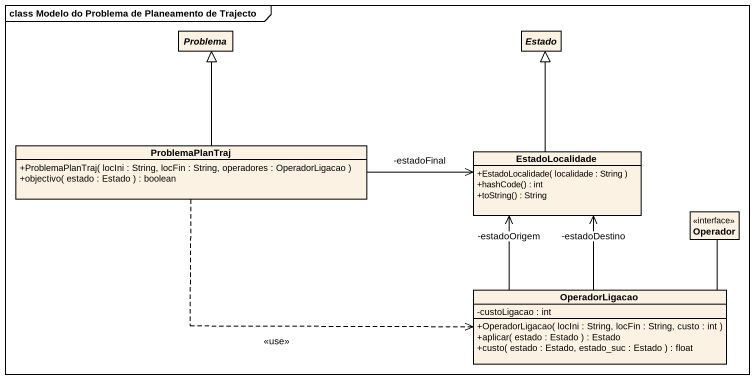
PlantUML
@startuml
mainframe class Modelo do Problema de Planeamento de Trajecto
hide circle
hide empty members
skinparam classAttributeIconSize 0
abstract class Problema
abstract class Estado
class ProblemaPlanTraj {
  +ProblemaPlanTraj( locIni : String, locFin : String, operadores : OperadorLigacao )
  +objectivo( estado : Estado ) : boolean
}
class EstadoLocalidade {
  +EstadoLocalidade( localidade : String )
  +hashCode() : int
  +toString() : String
}
interface Operador
class OperadorLigacao {
  -custoLigacao : int
  +OperadorLigacao( locIni : String, locFin : String, custo : int )
  +aplicar( estado : Estado ) : Estado
  +custo( estado : Estado, estado_suc : Estado ) : float
}
ProblemaPlanTraj -up-|> Problema
ProblemaPlanTraj -right-> EstadoLocalidade : -estadoFinal
ProblemaPlanTraj .right.> OperadorLigacao : <<use>>
EstadoLocalidade -up-|> Estado
Operador -- OperadorLigacao
OperadorLigacao -up-> EstadoLocalidade : -estadoOrigem
OperadorLigacao -up-> EstadoLocalidade : -estadoDestino
@enduml
